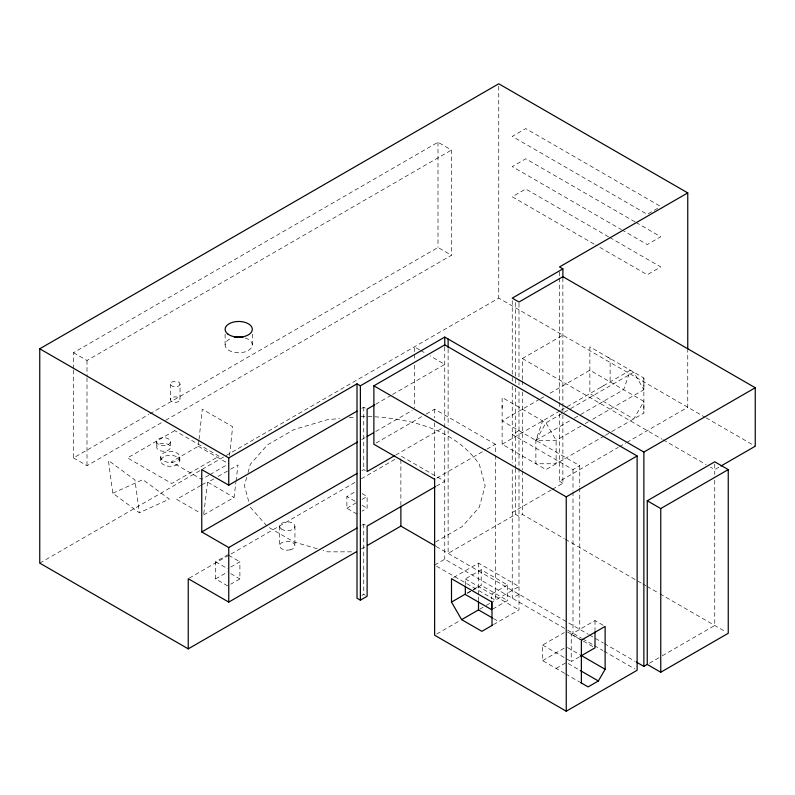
<?xml version="1.0" encoding="UTF-8"?>
<svg xmlns="http://www.w3.org/2000/svg" width="795" height="795" viewBox="0 0 795 795"><rect width="100%" height="100%" fill="white"/><g stroke="black" fill="none" stroke-linecap="round" stroke-linejoin="round"><path stroke-width="0.6" stroke-dasharray="3.98 2.98" d="M478.501 596.906L478.501 602.093M502.122 407.895L502.122 405.291M611.792 431.615L643.87 413.092L643.87 401.396L589.87 370.222L548.143 394.32M592.623 419.293L643.87 389.709L643.87 378.013L589.87 346.839L589.87 393.604L633.754 418.935L643.87 401.396M208.956 475.181L201.682 479.375L171.313 461.845L198.313 446.253L198.929 440.46M199.048 439.307L202.278 409.187L232.647 426.726L229.556 455.684M203.758 513.808L207.575 482.486L213.865 478.868M203.609 514.961L234.058 497.461L235.886 482.386M236.036 481.223L238.013 464.986L228.562 470.411M246.718 477.388L244.433 485.745L249.014 502.45M248.03 472.618L250.326 464.27L267.418 444.892L294.051 429.519L327.61 419.651L339.604 418.548M604.309 435.928L545.996 469.597L502.122 444.266L502.122 397.5L545.996 422.831L556.122 440.37L556.122 463.753L535.88 463.753L535.88 440.37L542.627 420.883M580.877 426.08L556.122 440.37L535.88 440.37L545.996 422.831L563.118 412.943M73.498 368.771L73.498 352.682L437.995 142.245L451.5 150.036L451.5 255.255L163.343 421.628M73.498 352.682L87.003 360.473L451.5 150.036M73.498 370.013L73.498 457.91L148.764 414.453M149.838 413.827L437.995 247.464L451.5 255.255M73.498 457.91L87.003 465.701L162.269 422.244M39.75 563.128L200.996 470.034M202.069 469.418L498.753 298.125L705.056 417.236M657.634 208.34L647.249 214.332L512.248 136.392L525.753 128.601L660.754 206.541M209.989 474.585L227.648 464.389M361.824 408.352L363.752 407.239L365.442 408.213M375.618 404.287L391.547 395.095M392.601 394.479L444.753 364.378L430.085 355.912M361.755 439.575L366.048 437.091M375.717 431.506L412.227 410.429M376.025 443.024L421.877 416.55M426.13 414.096L434.627 409.187L495.374 444.266L495.374 454.164M522.375 379.563L522.375 358.525L562.88 335.142M361.824 470.71L363.752 469.597L367.121 471.544M395.701 455.048L443.68 427.342M227.758 585.935L215.604 578.919L215.604 561.767L227.758 554.761M189.319 578.094L229.954 554.632M231.027 554.016L356.021 481.85M361.357 478.769L395.532 459.043M356.995 514.067L346.868 508.214L346.868 496.527L355.981 491.26M230.789 567.034L239.901 561.767L239.901 578.919L230.789 584.176M215.604 578.919L227.758 571.903M346.868 508.214L356.995 502.37L346.868 496.527M362.053 499.449L367.121 496.527L367.121 508.214L362.053 511.135M539.576 399.259L502.122 420.883L579.754 465.701L579.754 486.779M540.65 398.643L543.86 396.784M436.753 478.103L485.785 449.801M486.848 449.185L495.374 444.266M518.996 430.622L512.248 434.517L572.996 469.597L579.754 465.701M601.129 387.105L603.375 385.814M361.824 525.266L363.752 524.153L367.121 526.101M502.122 444.266L559.909 410.906M560.813 410.379L566.328 407.199M567.242 406.672L630.375 370.222L623.628 389.709L580.817 414.424M436.395 486.113L444.753 481.283L400.879 455.952L400.879 458.417M564.192 412.327L569.538 409.236M570.611 408.62L633.754 372.169L643.87 389.709M535.88 440.37L570.114 420.595M574.397 418.13L579.754 415.04M361.397 548.898L367.509 545.37M585.15 423.616L588.35 421.757M605.383 435.312L610.729 432.232M435.561 541.971L462.183 526.588L479.286 507.22L485.179 485.745L479.286 464.27C453.915 427.74 406.642 417.782 364.806 416.242L361.198 416.58M361.824 595.415L363.752 594.302L365.442 595.276M559.501 413.748L559.501 481.293L618.281 447.356M619.355 446.73L625.764 443.034M626.828 442.418L687.755 407.249L687.755 350.247M551.273 489.939L512.248 512.467L518.996 516.362L522.375 514.415L564.291 538.613M552.326 489.322L562.88 483.241L562.88 415.089M434.627 565.076L444.753 559.233L566.606 629.58M453.577 577.518L478.501 563.128L518.996 586.511L493.039 601.497M465.333 584.901L465.333 578.909L481.204 569.747L507.528 584.951L507.528 600.543L491.658 609.695M467.072 593.1L472.27 590.109M473.303 589.502L478.501 586.511M467.45 593.279L470.62 591.45M471.683 590.834L481.204 585.339L507.528 600.543M507.528 584.951L491.658 594.104L491.658 598.903M718.819 467.241L714.755 469.597L710.452 467.112M436.733 634.003L459.927 620.617M479.951 609.049L483.122 607.221M486.182 605.452L492.314 601.914M518.996 594.302L512.248 598.198L512.248 467.858M493.476 624.631L518.996 609.894L518.996 389.987M564.659 673.355L542.627 660.635L542.627 645.043L564.321 632.522M579.505 656.799L571.247 661.569L571.247 634.291L595.008 620.567L603.107 625.248M542.627 660.635L566.388 646.911M556.122 668.426L566.388 662.503L579.187 669.887M649.396 663.219L661.182 656.412M662.255 655.795L714.755 625.476L714.755 479.494M200.817 485.467L176.669 499.34L200.509 513.163M201.86 484.861L207.107 481.84L234.058 497.461M218.069 476.453L227.509 471.018M112.801 493.238L142.832 479.623L169.365 499.121L139.344 512.745L112.801 493.238L108.398 460.464L134.931 479.971L139.344 512.745M349.204 417.673L355.206 417.127M351.519 551.839L327.61 551.839L322.979 550.478M317.195 548.779L294.051 541.971L267.418 526.588M634.966 221.855L525.753 158.801L512.248 166.602L621.531 229.695M636.04 222.481L660.754 236.741L647.249 244.542L622.604 230.311M608.632 236.86L525.753 189.001L512.248 196.802L594.749 244.433M609.695 237.476L660.754 266.951L647.249 274.742L595.823 245.049M607.877 357.233L610.123 358.525L610.123 381.908M706.119 417.852L755.25 446.214M522.375 358.525L662.086 439.188M663.159 439.814L706.149 464.628M419.611 349.86L414.374 346.839L414.374 352.95M420.664 350.466L425.901 353.487M559.501 481.293L562.88 483.241M565.364 539.229L641.664 583.292M642.748 583.908L645.967 585.766M647.041 586.392L658.866 593.219M659.939 593.835L726.173 632.075M362.053 493.606L367.121 496.527M436.157 546.473L588.3 634.311M589.373 634.927L603.266 642.956M604.329 643.572L635.324 661.46M362.053 505.292L367.121 508.214M567.67 630.197L581.552 638.206M582.616 638.832L593.308 644.993M594.372 645.62L602.928 650.548M603.991 651.165L634.986 669.062M567.441 631.936L582.288 640.502M583.341 641.118L595.008 647.846M571.247 634.291L580.36 639.548M465.333 578.909L518.996 609.894M436.554 566.189L495.374 600.145L495.374 455.396M567.431 647.518L580.002 654.772M198.313 446.253L228.682 463.793M542.627 645.043L571.247 661.569M493.417 618.51L498.753 621.581M565.662 673.931L579.585 681.971M228.761 555.337L239.901 561.767M215.604 561.767L227.758 568.783M230.729 573.622L239.901 578.919M250.326 507.22L266.603 525.674M714.755 464.032L714.755 474.545M643.87 378.013L643.87 413.092M595.008 620.567L595.008 630.485M579.754 488.021L579.754 629.382M572.996 469.597L572.996 490.674M572.996 491.916L572.996 633.277M562.88 277.902L562.88 406.424M562.88 407.656L562.88 413.857M559.501 271.88L559.501 276.819M559.501 278.051L559.501 401.415M559.501 402.648L559.501 408.809M522.375 380.795L522.375 386.986M522.375 391.935L522.375 469.875M522.375 471.117L522.375 514.415M518.996 303.263L518.996 381.312M518.996 382.554L518.996 385.028M515.627 302.547L515.627 378.122M515.627 379.364L515.627 383.081M515.627 388.04L515.627 467.331M515.627 468.573L515.627 514.415L448.122 553.39L448.122 430.731M512.248 300.599L512.248 376.174M512.248 377.416L512.248 381.133M512.248 386.092L512.248 463.038M498.753 86.257L498.753 298.125M481.204 569.747L481.204 585.339M478.501 563.128L478.501 594.302M448.122 348.955L448.122 425.772M444.753 347.017L444.753 559.233M437.995 142.245L437.995 247.464M434.627 409.187L434.627 417.872M434.627 422.831L434.627 477.407M414.374 354.173L414.374 360.284M414.374 365.173L414.374 407.964M400.879 459.649L400.879 505.183M363.752 407.239L363.752 469.597M363.752 524.153L363.752 594.302M294.945 526.28L294.945 545.768M279.671 526.28L279.671 545.768M252.313 334.119L252.313 344.911M225.114 334.119L225.114 344.911M180.028 384.015A4.77 2.753 0 0 1 172.863 386.41A4.77 2.753 0 0 1 172.863 381.63A4.77 2.753 0 0 1 180.028 384.015L180.028 399.607A4.77 2.753 0 0 1 172.863 401.992A4.77 2.753 0 0 1 172.863 397.222A4.77 2.753 0 0 1 180.028 399.607M179.829 456.926A9.55 5.515 0 0 1 165.509 461.706A9.55 5.515 0 0 1 165.509 452.156A9.55 5.515 0 0 1 179.829 456.926L179.829 460.822M170.478 384.015L170.478 399.607M170.428 441.662A6.887 3.975 0 0 1 160.093 445.111A6.887 3.975 0 0 1 160.093 438.224A6.887 3.975 0 0 1 170.428 441.662L170.428 447.287M160.739 456.926L160.739 460.822M156.655 441.662L156.655 447.287M87.003 360.473L87.003 376.572M87.003 377.804L87.003 465.701M245.118 337.984A13.604 7.851 0 0 1 249.233 349.889A13.604 7.851 0 0 1 228.195 349.889A13.604 7.851 0 0 1 232.309 337.984M163.531 456.926L161.464 458.715A9.55 5.515 0 0 0 170.279 466.337A9.55 5.515 0 0 0 179.104 458.715A9.55 5.515 0 0 0 163.531 456.926M174.751 430.622L127.498 457.91L171.799 483.479L219.042 456.201L174.751 430.622M290.225 549.842L287.303 550.17A7.632 4.412 0 0 1 280.247 544.078A7.632 4.412 0 0 1 292.709 542.647A7.632 4.412 0 0 1 290.225 549.842M169.901 445.766L168.411 444.475A6.887 3.975 0 0 0 157.172 445.766A6.887 3.975 0 0 0 163.541 451.262A6.887 3.975 0 0 0 169.901 445.766M281.251 528.963A7.632 4.412 0 0 0 294.359 527.969A7.632 4.412 0 0 0 286.309 521.908A7.632 4.412 0 0 0 281.251 528.963"/><path stroke-width="1.19" d="M435.352 486.719L367.121 526.101L367.121 596.25L360.373 600.145L357.005 598.198L357.005 383.856L360.373 385.804L444.753 337.09L643.87 452.057L755.25 387.751L755.25 446.214L720.966 466.009M580.658 682.587L588.121 686.9L598.377 680.977L605.134 669.281L605.134 626.41L581.374 640.134L581.374 683.004M356.299 551.839L188.246 648.859L39.75 563.128L39.75 348.786L498.753 83.783L687.755 192.907L687.755 349.015M39.75 348.786L228.751 457.9L357.005 383.856M687.755 192.907L559.501 266.951L562.88 268.899L562.88 277.564M562.88 268.899L512.248 298.125L518.996 302.021L562.88 276.69L755.25 387.751M434.627 479.335L373.879 444.266L373.879 385.804L444.753 344.891L637.123 455.952L637.123 670.294L566.249 711.217L434.627 635.225L434.627 478.64M357.005 473.492L228.751 547.536L201.751 531.944L201.751 469.597L228.751 485.179L357.005 411.134M374.554 404.903L367.121 409.187L367.121 471.544L394.648 455.654M201.751 531.944L357.462 442.05M367.121 436.475L373.571 432.748M188.246 648.859L188.246 578.71L228.751 602.093L357.005 528.049M367.509 545.37L400.879 526.101L435.084 545.857M373.879 385.804L566.249 496.875L637.123 455.952M492.423 625.238L481.879 631.329L461.627 619.633L451.5 602.093L464.996 594.302M647.249 664.451L647.249 500.771L714.755 461.806L728.25 469.597L728.25 633.277L660.754 672.242L647.249 664.451L643.87 666.399L636.398 662.076M461.627 619.633L478.501 609.894L492.353 617.894M647.249 500.771L660.754 508.562L728.25 469.597M580.539 656.203L595.008 647.846L595.008 631.727M581.046 655.378L605.134 669.281M580.251 670.503L598.377 680.977M660.754 508.562L660.754 672.242M643.87 452.057L643.87 666.399M566.249 496.875L566.249 711.217M491.996 625.476L491.996 602.093L451.5 578.71L451.5 602.093M491.658 601.298L491.658 609.695L465.333 594.501L465.333 586.104M478.501 602.093L478.501 609.894M448.122 339.038L448.122 347.713M444.753 337.09L444.753 345.775M400.879 506.415L400.879 526.101M360.373 385.804L360.373 600.145M228.751 457.9L228.751 485.179M228.751 547.536L228.751 602.093M234.495 337.448A13.604 7.851 0 0 1 242.932 337.448M227.927 334.099A13.604 7.851 0 0 0 251.28 332.33A13.604 7.851 0 0 0 236.94 321.538A13.604 7.851 0 0 0 227.927 334.099"/></g></svg>
